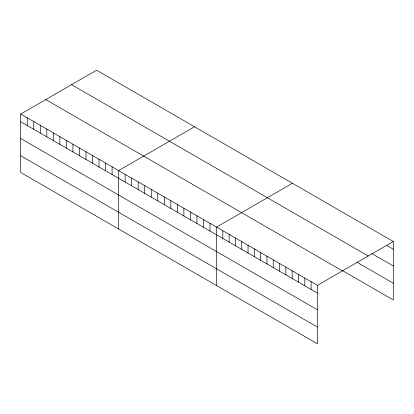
<?xml version="1.0" encoding="UTF-8"?>
<svg xmlns="http://www.w3.org/2000/svg" width="414" height="414" viewBox="0 0 414 414"><rect width="100%" height="100%" fill="white"/><g stroke="black" fill="none" stroke-linecap="round" stroke-linejoin="round"><path stroke-width="0.62" d="M20.7 114.047L317.398 285.344L317.398 343.775L20.7 172.478L20.7 114.047L96.602 70.225L393.3 241.522L393.3 299.953L342.859 270.834M194.513 126.756L118.611 170.573L118.611 229.004M292.424 183.283L216.522 227.105L216.522 285.531M317.398 285.344L393.3 241.522M386.997 245.59L393.3 249.233M371.756 253.534L393.3 265.969M71.555 84.689L368.253 255.987M357.049 262.285L393.3 283.217M45.747 99.588L342.445 270.885M20.7 121.757L317.398 293.055M20.7 138.493L317.398 309.791M20.7 155.736L317.398 327.034M311.095 281.706L311.095 289.412M304.787 278.063L304.787 285.774M298.484 274.425L298.484 282.131M292.18 270.782L292.18 278.493M285.872 267.144L285.872 274.855M279.569 263.506L279.569 271.211M273.266 259.863L273.266 267.573M266.958 256.225L266.958 263.93M260.654 252.587L260.654 260.292M254.351 248.943L254.351 256.654M248.043 245.305L248.043 253.011M241.74 241.662L241.74 249.373M235.437 238.024L235.437 245.735M229.128 234.386L229.128 242.092M222.825 230.743L222.825 238.454M209.991 223.337L209.991 231.043M203.465 219.565L203.465 227.276M196.94 215.797L196.94 223.508M190.414 212.03L190.414 219.736M183.883 208.263L183.883 215.968M177.358 204.49L177.358 212.201M170.832 200.723L170.832 208.433M164.301 196.955L164.301 204.666M157.775 193.188L157.775 200.893M151.25 189.421L151.25 197.126M144.719 185.648L144.719 193.359M138.193 181.881L138.193 189.591M131.668 178.113L131.668 185.819M125.137 174.346L125.137 182.051M112.085 166.806L112.085 174.517M105.554 163.038L105.554 170.749M99.029 159.271L99.029 166.977M92.503 155.504L92.503 163.209M85.972 151.731L85.972 159.442M79.447 147.964L79.447 155.674M72.921 144.196L72.921 151.902M66.39 140.429L66.39 148.134M59.864 136.656L59.864 144.367M53.339 132.889L53.339 140.6M46.808 129.121L46.808 136.832M40.282 125.354L40.282 133.06M33.757 121.587L33.757 129.292M27.226 117.814L27.226 125.525"/></g></svg>
